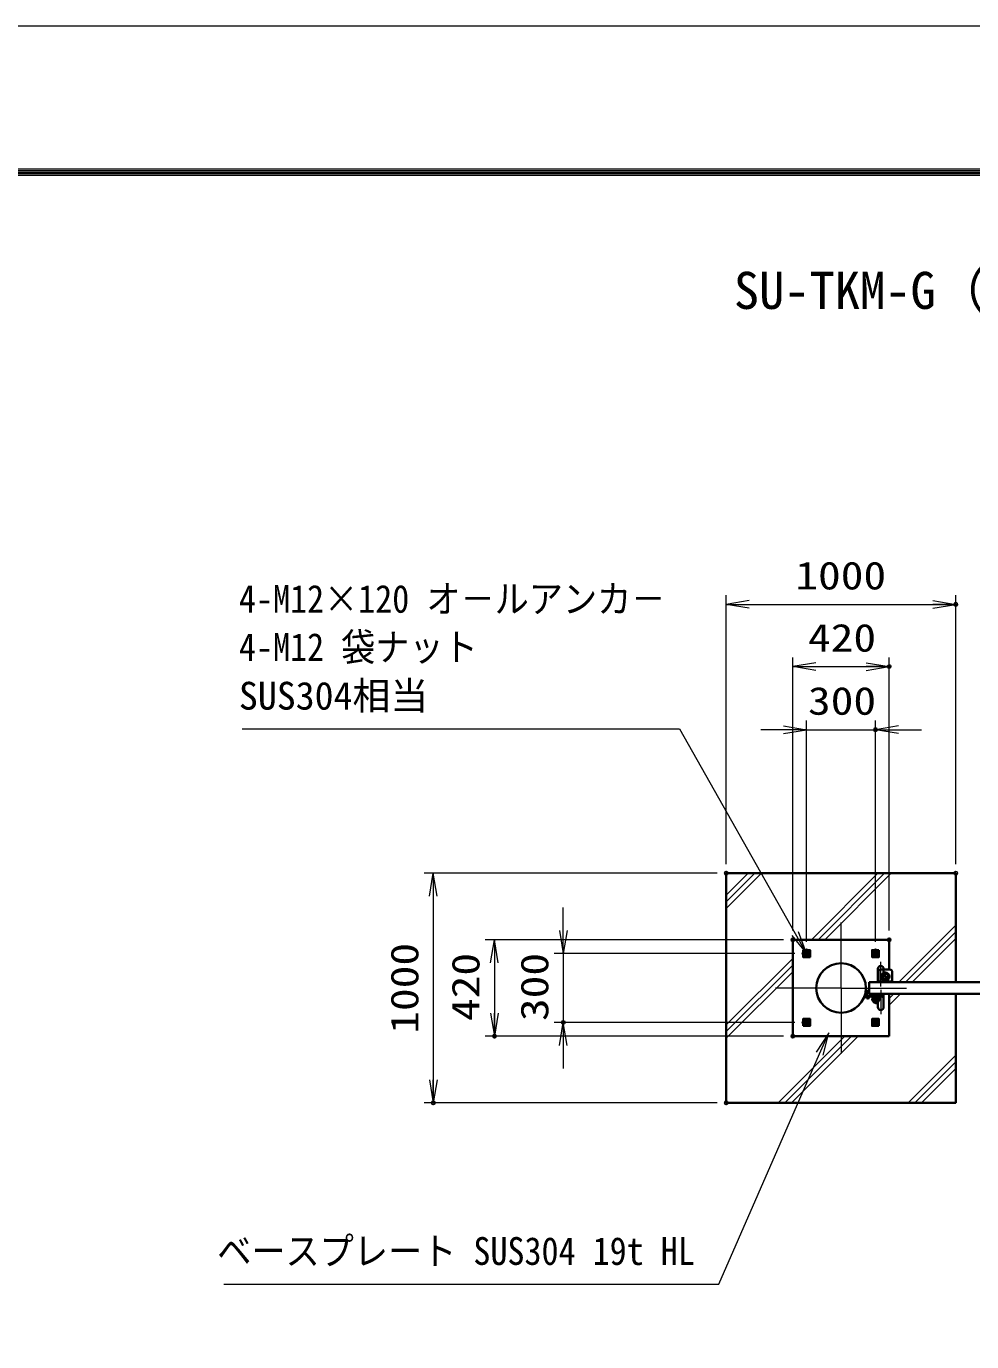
# Model space of a CAD drawing. Units: millimetres at full size. Extents: x -11880 to 11880, y -8400 to 8400.
# Drawn here: x -1279 to 2840, y 2671 to 8400 of the extents above; entities that cross this region are included whole.
import ezdxf
from ezdxf.enums import TextEntityAlignment as Align

# ---------------------------------------------------------------- set-up
doc = ezdxf.new("R2010")
doc.units = ezdxf.units.MM
doc.header["$LTSCALE"] = 30
doc.header["$PDMODE"] = 32
doc.header["$PDSIZE"] = 15
for name, pattern in [('DASHED', [7.5, 6, -1.5]), ('USER1', [18, 12, -1.5, 3, -1.5]), ('USER2', [9, 6, -0.75, 1.5, -0.75])]:
    doc.linetypes.add(name, pattern=pattern)
for name, color, linetype, lineweight in [('0-0_D-TTL', 7, 'Continuous', 18), ('0-1_外形線', 7, 'Continuous', 35), ('0-2_軸線', 200, 'USER1', 15), ('0-3_細線', 2, 'Continuous', 35), ('0-4_寸法線', 4, 'Continuous', 18), ('0-5_0', 7, 'Continuous', 18), ('0-7_隠れ線', 140, 'DASHED', 18), ('0-D_AM_0N', 7, 'Continuous', 50), ('0-E_AM_4N', 4, 'Continuous', 25), ('0-F_AM_7N', 6, 'USER2', 18), ('1-2_ハッチング', 253, 'Continuous', 13)]:
    doc.layers.add(name, color=color, linetype=linetype, lineweight=lineweight)
doc.layers.add('0-6_Defpoints', color=7, linetype='Continuous')
doc.layers.add('0-9_文字3', color=254, linetype='Continuous')
doc.styles.add('ＭＳ ゴシック', font='')
doc.styles.get('ＭＳ ゴシック').set_extended_font_data('MS Gothic')

# ---------------------------------------------------------------- blocks, each defined once
blk = doc.blocks.new('A$C4093506B')
at = {"layer": '0-1_外形線'}
for p, q in [((-373.3, 0), (376.7, 0)), ((-373.3, -1755), (-373.3, 0)), ((376.7, -1755), (376.7, 0))]:
    blk.add_line(p, q, dxfattribs=at)
blk.add_arc((1.7, -1755), 375, 180, 0, dxfattribs=at)
at = {"layer": '0-2_軸線', "linetype": 'USER2'}
blk.add_line((1.7, 532.5), (1.7, -2662.5), dxfattribs=at)
blk = doc.blocks.new('A$C031A601E')
at = {"layer": '0-1_外形線'}
for p, q in [((-914.7, 739.2), (-914.7, -610.8)), ((-614.7, -910.8), (585.3, -910.8))]:
    blk.add_line(p, q, dxfattribs=at)
blk.add_lwpolyline([(885.3, -610.8), (885.3, 739.2), (-914.7, 739.2)], dxfattribs=at)
for centre, start, end in [((-614.7, -610.8), 180, 270), ((585.3, -610.8), 270, 0)]:
    blk.add_arc(centre, 300, start, end, dxfattribs=at)
at = {"layer": '0-2_軸線'}
for q in [(-14.7, 645.4), (-670.9, -10.8), (641.6, -10.8), (-14.7, -667.1)]:
    blk.add_line((-14.7, -10.8), q, dxfattribs=at)
at = {"layer": '0-3_細線'}
blk.add_circle((-14.7, -10.8), 525, dxfattribs=at)
at = {"layer": '0-7_隠れ線', "linetype": 'Continuous'}
blk.add_line((-914.7, 589.2), (885.3, 589.2), dxfattribs=at)
at = {"layer": '0-7_隠れ線'}
for radius in [420, 315, 285]:
    blk.add_circle((-14.7, -10.8), radius, dxfattribs=at)
blk = doc.blocks.new('_Open')
at = {"layer": '0-5_0', "color": 4}
blk.add_line((-30, 5), (0, 0), dxfattribs=at)
blk.add_lwpolyline([(-30, -5), (0, 0), (-30, 0)], dxfattribs=at)
blk = doc.blocks.new('davdavdavav')
at = {"layer": '0-2_軸線'}
for p, q in [((0, 0), (-269.5, 0)), ((0, 0), (0, 269.5)), ((0, 0), (0, -269.5)), ((0, 0), (269.5, 0)), ((1050.1, -330), (1050.1, 266.4)), ((1050.1, -330), (453.7, -330)), ((1050.1, -330), (1050.1, -926.4)), ((1050.1, -330), (1646.5, -330))]:
    blk.add_line(p, q, dxfattribs=at)
at = {"layer": '0-3_細線'}
for p, q in [((-486.2, 0), (-270, 0)), ((-451.9, 90), (-270, 90)), ((-270, 90), (-270, 900)), ((-90, 900), (-270, 900)), ((-180, 0), (-180, 900)), ((-90, 900), (-90, 155.9)), ((1800.1, 180), (0, 180)), ((155.9, 90), (1800.1, 90)), ((300.1, 450), (300.1, 330)), ((300.1, 330), (1800.1, 330)), ((630.1, -330), (630.1, 0)), ((630.1, 0), (1470.1, 0)), ((675.1, 330), (675.1, 180)), ((675.1, 180), (1425.1, 180)), ((870.1, 0), (870.1, 180)), ((1230.1, 0), (1230.1, 180)), ((1425.1, 180), (1425.1, 330)), ((1470.1, 0), (1470.1, -330)), ((1800.1, 330), (1800.1, 450)), ((1800.1, 180), (1950, 143)), ((1926.7, 56.1), (1800.1, 90)), ((1950, 143), (1926.7, 56.1)), ((848.9, -150), (1251.3, -150))]:
    blk.add_line(p, q, dxfattribs=at)
blk.add_circle((0, 0), 180, dxfattribs=at)
blk.add_circle((0, 0), 180, dxfattribs=at)
for centre, radius, start, end in [((-270, 90), 90, 270, 0), ((1050.1, -330), 420, 180, 0), ((1050.1, -330), 270, 138.18969, 41.81031)]:
    blk.add_arc(centre, radius, start, end, dxfattribs=at)
blk = doc.blocks.new('U72')
at = {"layer": '0-D_AM_0N'}
blk.add_lwpolyline([(28582435.3, 81986922.5), (28582705.3, 81986766.6), (28582975.3, 81986922.5), (28582975.3, 81987234.3), (28582705.3, 81987390.2), (28582435.3, 81987234.3)], close=True, dxfattribs=at)
for radius in [270, 151.6]:
    blk.add_circle((28582705.3, 81987078.4), radius, dxfattribs=at)
at = {"layer": '0-E_AM_4N'}
blk.add_arc((28582705.3, 81987078.4), 180, 260, 170, dxfattribs=at)
at = {"layer": '0-F_AM_7N'}
for p, q in [((28582362.3, 81987078.4), (28583048.2, 81987078.4)), ((28582705.3, 81987421.4), (28582705.3, 81986735.5))]:
    blk.add_line(p, q, dxfattribs=at)
blk = doc.blocks.new('U73')
at = {"layer": '0-D_AM_0N'}
blk.add_lwpolyline([(28573975.3, 81986922.5), (28573705.3, 81986766.6), (28573435.3, 81986922.5), (28573435.3, 81987234.3), (28573705.3, 81987390.2), (28573975.3, 81987234.3)], close=True, dxfattribs=at)
for radius in [270, 151.6]:
    blk.add_circle((28573705.3, 81987078.4), radius, dxfattribs=at)
at = {"layer": '0-E_AM_4N'}
blk.add_arc((28573705.3, 81987078.4), 180, 10, 280, dxfattribs=at)
at = {"layer": '0-F_AM_7N'}
for p, q in [((28574048.2, 81987078.4), (28573362.3, 81987078.4)), ((28573705.3, 81987421.4), (28573705.3, 81986735.5))]:
    blk.add_line(p, q, dxfattribs=at)
blk = doc.blocks.new('U74')
at = {"layer": '0-D_AM_0N'}
blk.add_lwpolyline([(28573975.3, 81978234.3), (28573705.3, 81978390.2), (28573435.3, 81978234.3), (28573435.3, 81977922.5), (28573705.3, 81977766.6), (28573975.3, 81977922.5)], close=True, dxfattribs=at)
for radius in [270, 151.6]:
    blk.add_circle((28573705.3, 81978078.4), radius, dxfattribs=at)
at = {"layer": '0-E_AM_4N'}
blk.add_arc((28573705.3, 81978078.4), 180, 80, 350, dxfattribs=at)
at = {"layer": '0-F_AM_7N'}
for p, q in [((28574048.2, 81978078.4), (28573362.3, 81978078.4)), ((28573705.3, 81977735.5), (28573705.3, 81978421.4))]:
    blk.add_line(p, q, dxfattribs=at)
blk = doc.blocks.new('S63')
at = {"layer": '0-4_寸法線'}
for points in [[(28497539.8, 81943909), (28562248.6, 81943909), (28575407.8, 81973990.3), (28576610.2, 81976738.8)], [(28575865.9, 81973789.9), (28576610.2, 81976738.8), (28574949.7, 81974190.7)]]:
    blk.add_lwpolyline(points, dxfattribs=at)
at = {"layer": '0-4_寸法線', "color": 254, "style": 'ＭＳ ゴシック', "width": 0.9}
blk.add_text('ベースプレート SUS304 19t HL', height=3637, dxfattribs=at).set_placement((28496675.8, 81945309.6), align=Align.BOTTOM_LEFT)
blk = doc.blocks.new('S64')
at = {"layer": '0-4_寸法線'}
for points in [[(28499944.8, 82016469.3), (28557108, 82016469.3), (28572230.1, 81989690.7), (28573705.3, 81987078.4)], [(28571794.7, 81989444.8), (28573705.3, 81987078.4), (28572665.5, 81989936.5)]]:
    blk.add_lwpolyline(points, dxfattribs=at)
at = {"layer": '0-4_寸法線', "color": 254, "style": 'ＭＳ ゴシック', "width": 0.9}
for s, p in [('4-M12×120 オ－ルアンカ－', (28499512.8, 82030531.5)), ('4-M12 袋ナット', (28499512.8, 82024231.5))]:
    blk.add_text(s, height=3637, dxfattribs=at).set_placement(p, align=Align.BOTTOM_LEFT)
at = {"layer": '0-4_寸法線', "color": 254, "style": 'ＭＳ ゴシック'}
blk.add_text('SUS304相当', height=3637, dxfattribs=at).set_placement((28499512.8, 82017869.9), align=Align.BOTTOM_LEFT)
blk = doc.blocks.new('U75')
at = {"layer": '0-D_AM_0N'}
blk.add_lwpolyline([(28582435.3, 81978234.3), (28582705.3, 81978390.2), (28582975.3, 81978234.3), (28582975.3, 81977922.5), (28582705.3, 81977766.6), (28582435.3, 81977922.5)], close=True, dxfattribs=at)
for radius in [270, 151.6]:
    blk.add_circle((28582705.3, 81978078.4), radius, dxfattribs=at)
at = {"layer": '0-E_AM_4N'}
blk.add_arc((28582705.3, 81978078.4), 180, 190, 100, dxfattribs=at)
at = {"layer": '0-F_AM_7N'}
for p, q in [((28582362.3, 81978078.4), (28583048.2, 81978078.4)), ((28582705.3, 81977735.5), (28582705.3, 81978421.4))]:
    blk.add_line(p, q, dxfattribs=at)

msp = doc.modelspace()

# ---------------------------------------------------------------- linework, layer by layer
at = {"layer": '0-0_D-TTL'}
for points in [[(-11880, -8400), (11880, -8400), (11880, 8400), (-11880, 8400)], [(-11116.29, 7779.43), (11116.29, 7779.43), (11116.29, -7777.71), (-11116.29, -7777.71)], [(-11109.21, 7772.36), (11109.21, 7772.36), (11109.21, -7770.64), (-11109.21, -7770.64)], [(-11102.14, 7765.29), (11102.14, 7765.29), (11102.14, -7763.57), (-11102.14, -7763.57)], [(-11095.07, 7758.21), (11095.07, 7758.21), (11095.07, -7756.5), (-11095.07, -7756.5)], [(-11088, 7751.14), (11088, 7751.14), (11088, -7749.43), (-11088, -7749.43)]]:
    msp.add_lwpolyline(points, close=True, dxfattribs=at)
at = {"layer": '0-1_外形線'}
for p, q in [((2060.88, 4421.26), (2480.88, 4421.26)), ((2060.88, 4001.26), (2060.88, 4421.26)), ((2480.88, 4421.26), (2480.88, 4291.26)), ((2480.88, 4186.26), (2480.88, 4001.26)), ((2480.88, 4001.26), (2060.88, 4001.26))]:
    msp.add_line(p, q, dxfattribs=at)
msp.add_lwpolyline([(2770.88, 4186.26), (2770.88, 3711.26), (1770.88, 3711.26), (1770.88, 4711.26), (2770.88, 4711.26), (2770.88, 4236.26)], dxfattribs=at)
for points in [[(2105.88, 4376.26), (2135.88, 4376.26), (2135.88, 4346.26), (2105.88, 4346.26)], [(2435.88, 4376.26), (2405.88, 4376.26), (2405.88, 4346.26), (2435.88, 4346.26)], [(2393.88, 4236.26), (4393.88, 4236.26), (4393.88, 4186.26), (2393.88, 4186.26)], [(2105.88, 4046.26), (2135.88, 4046.26), (2135.88, 4076.26), (2105.88, 4076.26)], [(2435.88, 4046.26), (2405.88, 4046.26), (2405.88, 4076.26), (2435.88, 4076.26)]]:
    msp.add_lwpolyline(points, close=True, dxfattribs=at)
for centre, radius in [((2270.88, 4211.26), 108.15), ((2463.88, 4261.26), 12.5)]:
    msp.add_circle(centre, radius, dxfattribs=at)
at = {"layer": '0-2_軸線'}
for p, q in [((2270.88, 4211.26), (2270.88, 4496.67)), ((2463.88, 4261.26), (2450.13, 4261.26)), ((2463.88, 4261.26), (2463.88, 4275.01)), ((2463.88, 4261.26), (2477.63, 4261.26)), ((2463.88, 4261.26), (2463.88, 4247.51)), ((2270.88, 4211.26), (1985.47, 4211.26)), ((2270.88, 4211.26), (2556.28, 4211.26)), ((2270.88, 4211.26), (2270.88, 3925.86))]:
    msp.add_line(p, q, dxfattribs=at)
at = {"layer": '0-4_寸法線'}
for p, q in [((1770.88, 4751.26), (1770.88, 5922.2)), ((2770.88, 4751.26), (2770.88, 5922.2)), ((1770.88, 5882.2), (2770.88, 5882.2)), ((2060.88, 4461.26), (2060.88, 5651.26)), ((2480.88, 4461.26), (2480.88, 5651.26)), ((2060.88, 5611.26), (2480.88, 5611.26)), ((2020.88, 5336.35), (1920.88, 5336.35)), ((2120.88, 4412.69), (2120.88, 5376.35)), ((2120.88, 5336.35), (2420.88, 5336.35)), ((2420.88, 4412.69), (2420.88, 5376.35)), ((2520.88, 5336.35), (2620.88, 5336.35)), ((1730.88, 4711.26), (454.66, 4711.26)), ((494.66, 4711.26), (494.66, 3711.26)), ((1060.82, 4461.26), (1060.82, 4561.26)), ((2020.88, 4421.26), (720.82, 4421.26)), ((760.82, 4421.26), (760.82, 4001.26)), ((2069.45, 4361.26), (1020.82, 4361.26)), ((1060.82, 4361.26), (1060.82, 4061.26)), ((2069.45, 4061.26), (1020.82, 4061.26)), ((2020.88, 4001.26), (720.82, 4001.26)), ((1060.82, 3961.26), (1060.82, 3861.26)), ((1730.88, 3711.26), (454.66, 3711.26))]:
    msp.add_line(p, q, dxfattribs=at)
at = {"layer": '0-6_Defpoints'}
for p in [(2770.88, 5882.2), (2480.88, 5611.26), (2420.88, 5336.35), (1770.88, 4711.26), (1770.88, 4711.26), (2770.88, 4711.26), (2060.88, 4421.26), (2060.88, 4421.26), (2480.88, 4421.26), (2109.45, 4361.26), (2120.88, 4372.69), (2420.88, 4372.69), (1060.82, 4061.26), (2109.45, 4061.26), (760.82, 4001.26), (2060.88, 4001.26), (494.66, 3711.26), (1770.88, 3711.26)]:
    msp.add_point(p, dxfattribs=at)
at = {"layer": '0-7_隠れ線'}
for centre in [(2120.88, 4361.26), (2420.88, 4361.26), (2120.88, 4061.26), (2420.88, 4061.26)]:
    msp.add_circle(centre, 10, dxfattribs=at)
at = {"layer": '1-2_ハッチング'}
for p, q in [((1770.88, 4615.91), (1866.23, 4711.26)), ((1770.88, 4586.91), (1895.23, 4711.26)), ((1770.88, 4557.91), (1924.23, 4711.26)), ((2141.91, 4421.26), (2431.91, 4711.26)), ((2170.91, 4421.26), (2460.91, 4711.26)), ((2199.91, 4421.26), (2489.91, 4711.26)), ((2522.6, 4236.26), (2770.88, 4484.54)), ((2551.6, 4236.26), (2770.88, 4455.54)), ((2580.6, 4236.26), (2770.88, 4426.54)), ((1770.88, 4050.23), (2060.88, 4340.23)), ((1770.88, 4021.23), (2060.88, 4311.23)), ((1770.88, 3992.23), (2060.88, 4282.23)), ((2480.88, 4165.54), (2501.6, 4186.26)), ((2480.88, 4136.54), (2530.6, 4186.26)), ((1997.6, 3711.26), (2287.6, 4001.26)), ((2026.6, 3711.26), (2316.6, 4001.26)), ((2055.6, 3711.26), (2345.6, 4001.26)), ((2563.29, 3711.26), (2770.88, 3918.85)), ((2592.29, 3711.26), (2770.88, 3889.85)), ((2621.29, 3711.26), (2770.88, 3860.85))]:
    msp.add_line(p, q, dxfattribs=at)

# ---------------------------------------------------------------- block references
at = {"layer": '0-1_外形線', "yscale": 0.03333333, "rotation": 180}
for name, p, xscale in [('A$C4093506B', (2443.82, 4236.26), -0.03333333), ('A$C031A601E', (2463.39, 4260.9), 0.03333333)]:
    msp.add_blockref(name, p, dxfattribs=dict(at, xscale=xscale))
at = {"layer": '0-1_外形線', "xscale": 0.03333333, "yscale": 0.03333333}
for name, p in [('davdavdavav', (2387.56, 4171.26)), ('A$C4093506B', (2443.82, 4186.26))]:
    msp.add_blockref(name, p, dxfattribs=at)
at = {"layer": '0-4_寸法線'}
for name, p, xscale, yscale in [('S64', (-950335.97, -2728541.35), 0.03333333, 0.03333333), ('_Open', (2770.88, 5882.2), 3.333333, 3.333333), ('_Open', (2480.88, 5611.26), 3.333333, 3.333333), ('_Open', (2120.88, 5336.35), 3.333333, 3.333333), ('S63', (-950335.97, -2728541.35), 0.03333333, 0.03333333)]:
    msp.add_blockref(name, p, dxfattribs=dict(at, xscale=xscale, yscale=yscale))
at = {"layer": '0-4_寸法線', "xscale": 3.333333, "yscale": 3.333333}
for p, rotation in [((1770.88, 5882.2), 180), ((2060.88, 5611.26), 180), ((2420.88, 5336.35), 180), ((494.66, 4711.26), 90), ((760.82, 4421.26), 90), ((1060.82, 4361.26), 270), ((760.82, 4001.26), 270), ((1060.82, 4061.26), 90), ((494.66, 3711.26), 270)]:
    msp.add_blockref('_Open', p, dxfattribs=dict(at, rotation=rotation))
at = {"layer": '0-D_AM_0N', "xscale": 0.03333333, "yscale": 0.03333333}
for name in ['U73', 'U72', 'U74', 'U75']:
    msp.add_blockref(name, (-950335.97, -2728541.35), dxfattribs=at)

# ---------------------------------------------------------------- texts
at = {"layer": '0-4_寸法線', "color": 254, "style": 'ＭＳ ゴシック', "width": 1.2}
for s, p in [('1000', (2071.68, 5910.88)), ('420', (2126.88, 5639.95)), ('300', (2126.88, 5365.03))]:
    msp.add_text(s, height=121.2, dxfattribs=at).set_placement(p, align=Align.BOTTOM_LEFT)
for s, p in [('1000', (465.97, 4012.06)), ('420', (732.14, 4067.26)), ('300', (1032.14, 4067.26))]:
    msp.add_text(s, height=121.2, rotation=90, dxfattribs=at).set_placement(p, align=Align.BOTTOM_LEFT)
at = {"layer": '0-9_文字3', "style": 'ＭＳ ゴシック'}
msp.add_text('SU-TKM-G（片開） H1200×W2000', height=161.6, dxfattribs=at).set_placement((1803.93, 7120.58), align=Align.BOTTOM_LEFT)

doc.saveas('drawing.dxf')
